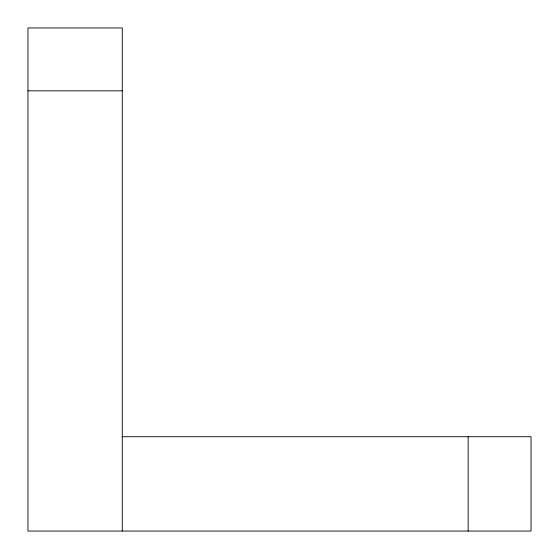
<?xml version="1.0" encoding="UTF-8"?>
<svg xmlns="http://www.w3.org/2000/svg" width="559" height="559" viewBox="0 0 559 559"><rect width="100%" height="100%" fill="white"/><g stroke="black" fill="none" stroke-linecap="round" stroke-linejoin="round"><path stroke-width="0.84" d="M27.95 90.837L122.281 90.837M122.281 436.719L531.05 436.719L531.05 531.05L27.95 531.05L27.95 27.95L122.281 27.95L122.281 531.05M468.162 436.719L468.162 531.05"/></g></svg>
